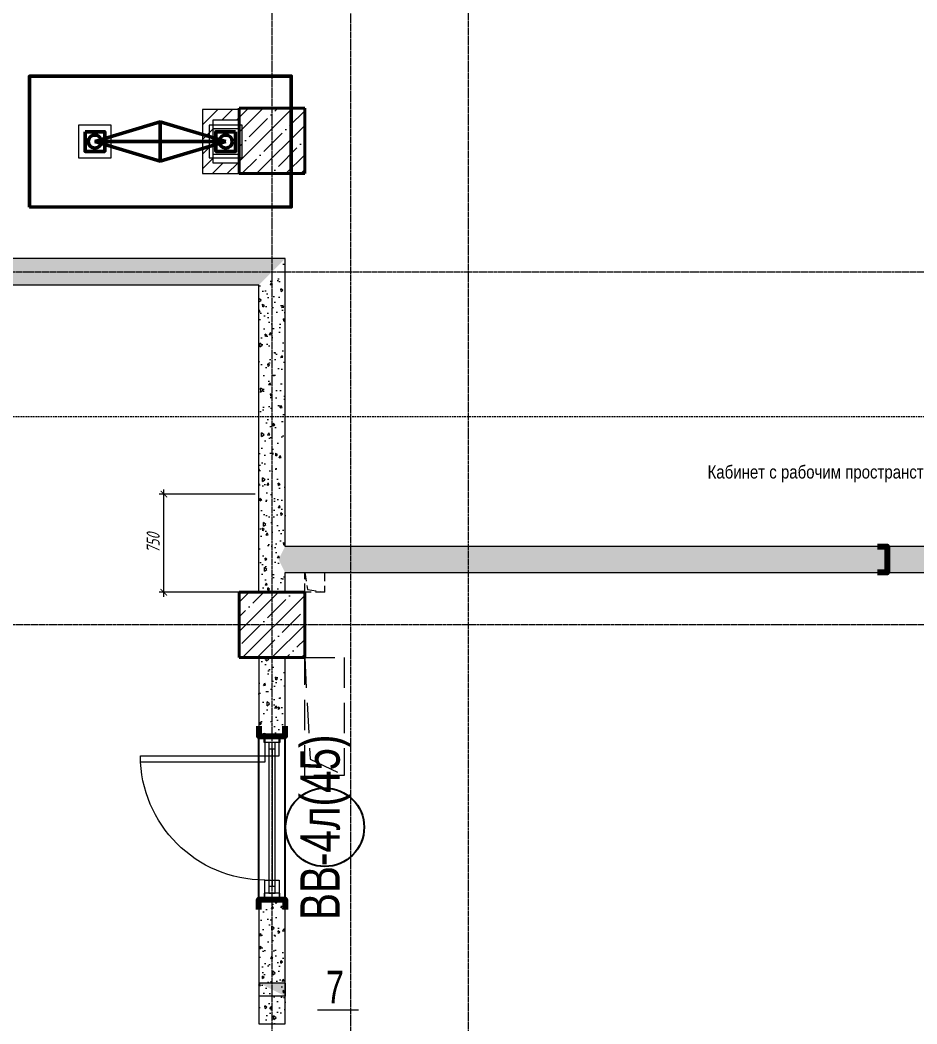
# Model space of a CAD drawing. Header units: millimetres. Extents: x -231292 to 573618, y -153144 to 564035.
# Drawn here: x 153804 to 160655, y 445352 to 453025 of the extents above; entities that cross this region are included whole.
import ezdxf
from ezdxf import colors
from ezdxf.entities.mleader import LeaderData, LeaderLine
from ezdxf.enums import TextEntityAlignment as Align
from ezdxf.math import Vec2, Vec3

# ---------------------------------------------------------------- set-up
doc = ezdxf.new("R2010")
doc.units = ezdxf.units.MM
for name, pattern in [('CENTER2', [28.575, 19.05, -3.175, 3.175, -3.175]), ('DASHED', [19.05, 12.7, -6.35]), ('HIDDEN', [9.525, 6.35, -3.175]), ('HIDDEN2', [4.7625, 3.175, -1.5875])]:
    doc.linetypes.add(name, pattern=pattern)
doc.layers.get('0').update_dxf_attribs({"color": 250})
doc.layers.get('Defpoints').update_dxf_attribs({"color": 250})
for name, color, linetype, lineweight in [('A-AREA', 250, 'Continuous', 15), ('АР_Витраж', 250, 'Continuous', 13), ('АР_Витраж марка', 250, 'Continuous', 9), ('АР_Двери_витраж', 250, 'Continuous', 9), ('АР_Колонны', 250, 'Continuous', 35), ('АР_Отв. марка', 250, 'Continuous', 9), ('АР_площадь пом', 250, 'Continuous', 5), ('АР_Разрезы марка', 250, 'Continuous', 13), ('АР_Стены ЖБ', 250, 'Continuous', 35), ('АР_Стены ПЕНОблок', 250, 'Continuous', 20), ('АР_Штриховка', 250, 'Continuous', 0), ('ВК_Шахты', 5, 'Continuous', 9), ('КМ_Фахверки', 250, 'Continuous', 80), ('ОВ_Классы', 250, 'Continuous', 0), ('ОВ_Кондиционирование', 250, 'Continuous', 5), ('Правки_АЛ', 250, 'Continuous', 60), ('Разуклонка', 250, 'Continuous', 0), ('РД_Воронки с кровли', 250, 'Continuous', 18), ('РД_Оси_100', 250, 'Continuous', 0), ('РД_проем_инж перемыч_фахверк', 250, 'Continuous', 18)]:
    doc.layers.add(name, color=color, linetype=linetype, lineweight=lineweight)
doc.layers.add('АР_Делит', color=250, linetype='Continuous', lineweight=0, plot=False)
doc.layers.add('РД_Проем', color=250, linetype='Continuous', lineweight=0, plot=False)
doc.layers.add('РД_Витраж_вн', color=250, linetype='Continuous')
doc.styles.add('Arial0', font='arial.ttf')
doc.styles.add('Arial_09', font='ARIALN.TTF', dxfattribs={"width": 0.9})
doc.styles.add('style1', font='ARIALN.TTF')
doc.styles.add('T_dim', font='romans.shx', dxfattribs={"width": 0.7, "oblique": 15})
doc.dimstyles.new('1-50', dxfattribs={"dimscale": 50, "dimtxt": 2, "dimasz": 1, "dimexe": 0.7, "dimexo": 0.6, "dimtad": 1, "dimdec": 0, "dimlfac": -1, "dimtxsty": 'T_dim', "dimblk1": 'ARCHTICK', "dimblk2": 'ARCHTICK', "dimsah": 1, "dimcen": 0, "dimdle": 0.7, "dimclrd": 256, "dimclre": 256, "dimadec": 0, "dimazin": 0, "dimtfac": 1, "dimtdec": 0, "dimtmove": 1, "dimatfit": 3, "dimfxl": 25, "dimlwd": -1, "dimlwe": -1, "dimarcsym": 2})
pattern_1 = [(45, (50428.77, 366201.75), (-112.2532, 112.2532), []), (45, (50541.02, 366201.75), (-112.2532, 112.2532), [198.4375, -39.6875, 0, -39.6875])]
pattern_2 = [(95, (50428.77, 366201.75), (140.09465, 117.55338), [19.05, -209.55]), (40, (50428.77, 366201.75), (-160.01845, 110.17673), [15.24, -167.64058]), (145.45144, (50440.44, 366211.55), (-19.9238, 227.7301), [16.19, -178.09024]), (91.1842, (50392.85, 366237.67), (221.41024, 161.9534), [28.575, -314.325]), (141.63556, (50411.3, 366251.17), (-7.0866, 342.82676), [24.285, -267.1356]), (36.18415, (50392.85, 366237.67), (-7.0866, 342.82676), [22.85997, -251.45973]), (66, (50419.79, 366246.65), (179.51998, 34.89515), [19.05, -209.55]), (11, (50419.79, 366246.65), (-86.53993, 173.9412), [15.24, -167.64]), (116.45145, (50434.75, 366249.56), (92.98005, 208.83634), [16.19, -178.08994]), (82.5, (50428.77, 366201.75), (-57.60547, 61.973414), [0, -165.608, 0, -170.18, 0, -168.275]), (52.5, (50428.77, 366201.75), (-23.58973, 118.087), [0, -97.028, 0, -161.798, 0, -64.135]), (12.5, (50388.716, 366161.7), (99.927863, 91.826196), [0, -63.5, 0, -198.12, 0, -262.89]), (2.5, (50370.76, 366143.74), (86.7639, 122.72239), [0, -82.55, 0, -131.572, 0, -186.69])]

# ---------------------------------------------------------------- blocks, each defined once
blk = doc.blocks.new('ап')
at = {"layer": 'Разуклонка', "color": 3, "lineweight": 50, "ltscale": 2}
for p, q in [((278364.3, 233552.1), (278864.3, 233702.8)), ((278864.3, 233702.8), (279364.3, 233552.8)), ((278864.3, 233702.8), (278864.3, 233402.7)), ((278364.3, 233552.1), (279364.3, 233552.8)), ((278864.3, 233402.8), (278364.3, 233552.1)), ((279364.3, 233552.8), (278864.3, 233402.8))]:
    blk.add_line(p, q, dxfattribs=at)
at = {"layer": 'Разуклонка', "color": 3, "lineweight": 50}
for points in [[(277864.3, 233052.1), (277864.3, 234052.1), (279864.3, 234052.8), (279864.3, 233052.8)], [(278289.3, 233627.8), (278289.3, 233477.8), (278439.3, 233477.8), (278439.3, 233627.8)]]:
    blk.add_lwpolyline(points, close=True, dxfattribs=at)
at = {"layer": 'Разуклонка', "color": 3, "linetype": 'Continuous', "lineweight": 50}
blk.add_lwpolyline([(279439.3, 233627.8), (279289.3, 233627.8), (279289.3, 233477.8), (279439.3, 233477.8)], close=True, dxfattribs=at)
at = {"layer": 'Разуклонка', "color": 3, "lineweight": 50}
for centre in [(278364.3, 233552.1), (279364.3, 233552.1)]:
    blk.add_circle(centre, 50, dxfattribs=at)
blk = doc.blocks.new('otv пунктир')
at = {"linetype": 'HIDDEN', "ltscale": 0.07}
blk.add_lwpolyline([(0, 0), (0, 1), (1, 1), (1, 0)], close=True, dxfattribs=at)
blk.add_lwpolyline([(0, 1), (0.1346, 0.1366), (1, 0)], dxfattribs=at)
blk = doc.blocks.new('Ф_пеноблок 200')
at = {"layer": 'КМ_Фахверки'}
blk.add_lwpolyline([(0, -75), (0, 0), (200, 0), (200, -75)], dxfattribs=at)
blk = doc.blocks.new('otv')
at = {"linetype": 'Continuous'}
blk.add_lwpolyline([(0, -1), (0, 0), (1, 0), (1, -1)], close=True, dxfattribs=at)
blk.add_solid([(0, -1), (0, 0), (0.135, -0.137), (1, 0)], dxfattribs=at)
blk = doc.blocks.new('СОШ_2200_АР_ОСИ_М100_28.05.24')
at = {"layer": 'РД_Оси_100', "linetype": 'CENTER2'}
for p, q in [((-5954.958, 84900), (119910, 84900)), ((119910, 82200), (-5954.958, 82200))]:
    blk.add_line(p, q, dxfattribs=at)
for points in [[(105300, -6155), (105300, 139938.679)], [(105900, 139938.679), (105900, -6155)], [(106800, -6155), (106800, 139938.679)]]:
    blk.add_lwpolyline(points, dxfattribs=at)
blk = doc.blocks.new('_ArchTick')
at = {"color": 0, "linetype": 'ByBlock', "const_width": 0.15}
blk.add_lwpolyline([(-0.5, -0.5), (0.5, 0.5)], dxfattribs=at)
blk = doc.blocks.new('*D1076')
at = {"layer": 'Defpoints', "color": 0, "transparency": 16777216}
for p in [(154902.1, 449401.8), (155628.8, 449401.8), (155628.8, 448651.8)]:
    blk.add_point(p, dxfattribs=at)
at = {"layer": 'АР_Делит', "color": 0, "transparency": 16777216}
for p, q in [((154902.1, 448616.8), (154902.1, 449436.8)), ((155598.8, 449401.8), (154867.1, 449401.8)), ((155598.8, 448651.8), (154867.1, 448651.8))]:
    blk.add_line(p, q, dxfattribs=at)
at = {"layer": 'АР_Делит', "color": 0, "transparency": 16777216, "xscale": 50, "yscale": 50, "zscale": 50}
for p, rotation in [((154902.1, 449401.8), 90), ((154902.1, 448651.8), 270)]:
    blk.add_blockref('_ArchTick', p, dxfattribs=dict(at, rotation=rotation))
at = {"layer": 'АР_Делит', "color": 0, "transparency": 16777216, "insert": (154820.8, 449026.8), "char_height": 100, "attachment_point": 5, "rotation": 90, "style": 'T_dim'}
blk.add_mtext('750', dxfattribs=at)
blk = doc.blocks.new('A$Cd58bfb5e')
at = {"layer": 'РД_Воронки с кровли', "lineweight": 0, "ltscale": 2}
for p, q in [((-500, -0.3), (0, 149.7)), ((0, -150.3), (0, 149.8)), ((0, 149.7), (500, 0.3)), ((500, 0.3), (-500, -0.3)), ((500, 0.3), (0, -150.3)), ((0, -150.3), (-500, -0.3))]:
    blk.add_line(p, q, dxfattribs=at)
at = {"layer": 'РД_Воронки с кровли'}
for points in [[(1000, 500.3), (1000, -499.7), (-1000, -500.3), (-1000, 499.7)], [(625, -125.3), (625, 124.7), (375, 124.7), (375, -125.3)]]:
    blk.add_lwpolyline(points, close=True, dxfattribs=at)
at = {"layer": 'РД_Воронки с кровли', "linetype": 'Continuous', "lineweight": 0}
blk.add_lwpolyline([(-625, -125.3), (-375, -125.3), (-375, 124.7), (-625, 124.7)], close=True, dxfattribs=at)
at = {"layer": 'РД_Воронки с кровли', "lineweight": 0}
for centre in [(-500, 0.3), (500, 0.3)]:
    blk.add_circle(centre, 50, dxfattribs=at)
blk = doc.blocks.new('воронки с кровли')
at = {"layer": 'РД_Воронки с кровли', "lineweight": 70, "rotation": 180}
blk.add_blockref('A$Cd58bfb5e', (-127005, 278167.6), dxfattribs=at)
blk = doc.blocks.new('MOK-МаркаПомещения1')
at = {"layer": 'A-AREA', "color": 0}
blk.add_line((-3.651, -1.944), (3.649, -1.944), dxfattribs=at)
at = {"layer": 'A-AREA', "color": 0, "style": 'style1'}
blk.add_attdef('АР-ПОМЕЩЕНИЕ:ПЛОЩАДЬ', text='', height=3, dxfattribs=at).set_placement((0, 0), align=Align.MIDDLE)
at = {"layer": 'Defpoints', "style": 'style1', "flags": 8}
blk.add_attdef('АР-ПОМЕЩЕНИЕ:НАИМЕНОВАНИЕ', text='', height=1, dxfattribs=at).set_placement((0, 2.956), align=Align.MIDDLE)
blk = doc.blocks.new('MOK-МаркаПроема инж.')
blk.add_line((-1.328, -1.754), (1.802, -1.754))
at = {"color": 0, "style": 'Arial0', "width": 0.7}
blk.add_attdef('АР-ПРОЕМ:Коробка', text='', height=2.5, dxfattribs=at).set_placement((0, 0), align=Align.MIDDLE)
blk = doc.blocks.new('МаркаВитража1')
at = {"layer": 'Defpoints'}
blk.add_circle((0, 0), 3, dxfattribs=at)
at = {"color": 0, "linetype": 'ByBlock', "lineweight": -2, "style": 'Arial_09', "width": 0.9}
blk.add_attdef('АР-ОКНО:НАИМЕНОВАНИЕ', text='', height=3, dxfattribs=at).set_placement((0, 0), align=Align.MIDDLE)

msp = doc.modelspace()

# ---------------------------------------------------------------- hatches: boundary and pattern name
at = {"layer": 'АР_Штриховка', "linetype": 'Continuous', "lineweight": 0, "ltscale": 0.5}
h = msp.add_hatch(dxfattribs=at)
h.set_pattern_fill('ANSI31', color=256, scale=25, style=0)
h.set_pattern_definition([(45, (50428.77, 366201.75), (-56.1266, 56.1266), [])])
h.paths.add_polyline_path([(155198.75, 451851.752), (155278.75, 451931.752), (155278.75, 452262.209), (155198.75, 452342.209)], flags=0)
h = msp.add_hatch(dxfattribs=at)
h.set_pattern_fill('ANSI31', color=256, scale=25, angle=-360, style=0)
h.set_pattern_definition([(45, (50428.77, 366201.75), (-56.1266, 56.1266), [])])
h.paths.add_polyline_path([(155478.768, 452262.209), (155478.768, 452342.209), (155198.75, 452342.209), (155278.75, 452262.209)], flags=0)
at = {"layer": 'АР_Штриховка', "linetype": 'Continuous', "lineweight": 5}
h = msp.add_hatch(dxfattribs=at)
h.set_pattern_fill('ANSI35', color=256, scale=25, style=0)
h.set_pattern_definition(pattern_1)
h.paths.add_polyline_path([(155478.768, 451851.752), (155978.768, 451851.752), (155978.768, 452351.752), (155478.768, 452351.752)], flags=0)
at = {"layer": 'АР_Штриховка', "linetype": 'Continuous', "lineweight": 0, "ltscale": 0.5}
h = msp.add_hatch(dxfattribs=at)
h.set_pattern_fill('ANSI31', color=256, scale=25, angle=-360, style=0)
h.set_pattern_definition([(45, (50428.77, 366201.75), (-56.1266, 56.1266), [])])
h.paths.add_polyline_path([(155278.75, 451931.752), (155198.75, 451851.752), (155478.768, 451851.752), (155478.768, 451931.752)], flags=0)
at = {"layer": 'АР_Штриховка', "linetype": 'Continuous', "lineweight": 0}
h = msp.add_hatch(dxfattribs=at)
h.set_pattern_fill('AR-CONC', color=256, angle=45, style=0)
h.set_pattern_definition([(95, (50428.77, 366201.75), (140.09465, 117.55338), [19.05, -209.55]), (40, (50428.77, 366201.75), (-160.01845, 110.17673), [15.24, -167.64058]), (145.45144, (50440.44, 366211.55), (-19.9238, 227.7301), [16.19, -178.09024]), (91.1842, (50392.85, 366237.67), (221.41024, 161.9534), [28.575, -314.325]), (141.63556, (50411.3, 366251.17), (-7.0866, 342.82676), [24.285, -267.1356]), (36.18415, (50392.85, 366237.67), (-7.0866, 342.82676), [22.85997, -251.45973]), (66, (50419.79, 366246.65), (179.51998, 34.89515), [19.05, -209.55]), (11, (50419.79, 366246.65), (-86.53993, 173.9412), [15.24, -167.64]), (116.45144, (50434.75, 366249.56), (92.98005, 208.83634), [16.19, -178.08994]), (82.5, (50428.77, 366201.75), (-57.60547, 61.973414), [0, -165.608, 0, -170.18, 0, -168.275]), (52.5, (50428.77, 366201.75), (-23.58973, 118.087), [0, -97.028, 0, -161.798, 0, -64.135]), (12.5, (50388.716, 366161.7), (99.927863, 91.826196), [0, -63.5, 0, -198.12, 0, -262.89]), (2.5, (50370.76, 366143.74), (86.7639, 122.72239), [0, -82.55, 0, -131.572, 0, -186.69])])
h.paths.add_polyline_path([(121428.768, 451201.753), (121428.768, 451001.753), (121728.768, 451001.753), (121728.768, 451201.753)], flags=0)
h.paths.add_polyline_path([(122978.768, 451201.753), (122978.768, 451001.753), (124178.768, 451001.753), (124178.768, 451201.753)], flags=0)
h.paths.add_polyline_path([(125428.768, 451201.753), (125428.768, 451001.753), (126728.768, 451001.753), (126728.768, 451201.753)], flags=0)
h.paths.add_polyline_path([(151478.768, 451201.753), (151412.101, 451151.753), (151478.768, 451001.753), (151828.768, 451001.753), (151828.768, 451201.753)], flags=0)
h.paths.add_polyline_path([(153078.768, 451201.753), (153078.768, 451001.753), (155628.768, 451001.753), (155828.768, 451201.753)], flags=0)
h.paths.add_polyline_path([(126728.768, 451201.753), (126728.768, 451001.753), (145028.708, 451001.753), (145028.708, 451201.753)], flags=0)
h.paths.add_polyline_path([(145028.708, 451201.753), (145028.708, 451001.753), (146328.768, 451001.753), (146328.768, 451201.753)], flags=0)
h.paths.add_polyline_path([(147578.768, 451201.753), (147578.768, 451001.753), (149378.768, 451001.753), (149378.768, 451201.753)], flags=0)
h.paths.add_polyline_path([(150628.768, 451201.753), (150628.768, 451001.753), (151478.768, 451001.753), (151412.101, 451151.753), (151278.768, 451201.753)], flags=0)
h = msp.add_hatch(dxfattribs=at)
h.set_pattern_fill('AR-CONC', color=256, angle=45, style=0)
h.set_pattern_definition(pattern_2)
h.paths.add_polyline_path([(155628.768, 448651.752), (155828.768, 448651.752), (155828.768, 448801.765), (155778.768, 448901.765), (155628.768, 448901.765)], flags=0)
h.paths.add_polyline_path([(155628.768, 448901.765), (155778.768, 448901.765), (155828.768, 449001.765), (155828.768, 451201.753), (155628.768, 451001.753)], flags=0)
h = msp.add_hatch(dxfattribs=at)
h.set_pattern_fill('AR-CONC', color=256, angle=-315, style=0)
h.set_pattern_definition([(95, (50428.77, 366201.75), (140.09465, 117.55338), [19.05, -209.55]), (40, (50428.77, 366201.75), (-160.01845, 110.17673), [15.24, -167.64058]), (145.45144, (50440.44, 366211.55), (-19.9238, 227.7301), [16.19, -178.09024]), (91.1842, (50392.85, 366237.67), (221.41024, 161.9534), [28.575, -314.325]), (141.63556, (50411.3, 366251.17), (-7.0866, 342.82676), [24.285, -267.1356]), (36.18415, (50392.85, 366237.67), (-7.0866, 342.82676), [22.85997, -251.45973]), (66, (50419.79, 366246.65), (179.51998, 34.89515), [19.05, -209.55]), (11, (50419.79, 366246.65), (-86.53993, 173.9412), [15.24, -167.64]), (116.45145, (50434.75, 366249.56), (92.98005, 208.83634), [16.19, -178.08994]), (82.5, (50428.77, 366201.75), (-57.60547, 61.973414), [0, -165.608, 0, -170.18, 0, -168.275]), (52.5, (50428.77, 366201.75), (-23.58973, 118.087), [0, -97.028, 0, -161.798, 0, -64.135]), (12.5, (50388.716, 366161.7), (99.927863, 91.826196), [0, -63.5, 0, -198.12, 0, -262.89]), (2.5, (50370.76, 366143.74), (86.7639, 122.72239), [0, -82.55, 0, -131.572, 0, -186.69])])
h.paths.add_polyline_path([(155828.768, 449001.765), (155778.768, 448901.765), (155828.768, 448801.765), (164928.768, 448801.765), (164928.768, 449001.765)], flags=0)
at = {"layer": 'АР_Штриховка', "linetype": 'Continuous', "lineweight": 5}
h = msp.add_hatch(dxfattribs=at)
h.set_pattern_fill('ANSI35', color=256, scale=25, style=0)
h.set_pattern_definition(pattern_1)
h.paths.add_polyline_path([(155478.768, 448151.752), (155978.768, 448151.752), (155978.768, 448651.752), (155478.768, 448651.752)], flags=0)
at = {"layer": 'АР_Штриховка', "linetype": 'Continuous', "lineweight": 0}
h = msp.add_hatch(dxfattribs=at)
h.set_pattern_fill('AR-CONC', color=256, angle=45, style=0)
h.set_pattern_definition(pattern_2)
h.paths.add_polyline_path([(155628.768, 445351.753), (155828.768, 445351.753), (155828.768, 446301.752), (155628.768, 446301.752)], flags=0)
h.paths.add_polyline_path([(155628.768, 447551.753), (155828.768, 447551.753), (155828.768, 448151.752), (155628.768, 448151.752)], flags=0)
at = {"layer": 'ОВ_Кондиционирование', "linetype": 'Continuous', "lineweight": 5}
for points in [[(155828.768, 445664.253), (155628.768, 445664.253), (155728.768, 445614.253)], [(155828.768, 445564.253), (155828.768, 445664.253), (155728.768, 445614.253)]]:
    msp.add_hatch(color=256, dxfattribs=at).paths.add_polyline_path(points, flags=0)

# ---------------------------------------------------------------- linework, layer by layer
at = {"layer": 'АР_Витраж', "linetype": 'Continuous', "lineweight": 5}
for p, q in [((155628.768, 447551.752), (155628.768, 446301.752)), ((155828.768, 447551.752), (155828.768, 446301.752))]:
    msp.add_line(p, q, dxfattribs=at)
at = {"layer": 'АР_Витраж', "linetype": 'Continuous', "lineweight": 13}
for p, q in [((155753.768, 447451.752), (155703.768, 447451.752)), ((155728.768, 447451.752), (155728.768, 446401.752)), ((155753.768, 446401.752), (155703.768, 446401.752))]:
    msp.add_line(p, q, dxfattribs=at)
for points in [[(155668.768, 447501.752), (155668.768, 447551.752), (155788.768, 447551.752), (155788.768, 447501.752)], [(155753.768, 447501.752), (155703.768, 447501.752), (155703.768, 446351.752), (155753.768, 446351.752)], [(155668.768, 446351.752), (155668.768, 446301.752), (155788.768, 446301.752), (155788.768, 446351.752)]]:
    msp.add_lwpolyline(points, close=True, dxfattribs=at)
at = {"layer": 'АР_Двери_витраж', "linetype": 'Continuous', "lineweight": 9}
for points in [[(155783.768, 447401.752), (155783.768, 447551.752), (155673.768, 447551.752), (155673.768, 447401.752)], [(155673.768, 447401.752), (155673.768, 447351.752), (154723.768, 447351.752), (154723.768, 447401.752)], [(155783.768, 446451.752), (155783.768, 446301.752), (155673.768, 446301.752), (155673.768, 446451.752)]]:
    msp.add_lwpolyline(points, close=True, dxfattribs=at)
at = {"layer": 'АР_Двери_витраж', "linetype": 'Continuous', "lineweight": 9, "extrusion": (0, 0, -1)}
msp.add_arc((-155673.768, 447401.752), 950, 270, 0, dxfattribs=at)
at = {"layer": 'АР_Колонны', "linetype": 'HIDDEN2', "lineweight": 25}
for p, q in [((155478.768, 452351.752), (155978.768, 452351.752)), ((155478.768, 451851.752), (155478.768, 452351.752)), ((155978.768, 452351.752), (155978.768, 451851.752)), ((155978.768, 451851.752), (155478.768, 451851.752)), ((155478.768, 448651.752), (155978.768, 448651.752)), ((155478.768, 448151.752), (155478.768, 448651.752)), ((155978.768, 448651.752), (155978.768, 448151.752)), ((155978.768, 448151.752), (155478.768, 448151.752))]:
    msp.add_line(p, q, dxfattribs=at)
at = {"layer": 'АР_Колонны', "linetype": 'Continuous', "lineweight": 35}
for p, q in [((155978.768, 452351.752), (155478.768, 452351.752)), ((155478.768, 452351.752), (155478.768, 451851.752)), ((155978.768, 451851.752), (155978.768, 452351.752)), ((155478.768, 451851.752), (155978.768, 451851.752)), ((155978.768, 448651.752), (155478.768, 448651.752)), ((155478.768, 448651.752), (155478.768, 448151.752)), ((155978.768, 448151.752), (155978.768, 448651.752)), ((155478.768, 448151.752), (155978.768, 448151.752))]:
    msp.add_line(p, q, dxfattribs=at)
at = {"layer": 'АР_Разрезы марка', "linetype": 'DASHED', "lineweight": 0}
msp.add_line((168773.589, 449991.222), (47909.875, 449991.222), dxfattribs=at)
at = {"layer": 'АР_Стены ЖБ', "linetype": 'Continuous', "lineweight": 40}
for p, q in [((155978.768, 452351.752), (155478.768, 452351.752)), ((155478.768, 452351.752), (155478.768, 451851.752)), ((155978.768, 451851.752), (155978.768, 452351.752)), ((155478.768, 451851.752), (155978.768, 451851.752)), ((155978.768, 448651.752), (155478.768, 448651.752)), ((155478.768, 448651.752), (155478.768, 448151.752)), ((155978.768, 448151.752), (155978.768, 448651.752)), ((155478.768, 448151.752), (155978.768, 448151.752))]:
    msp.add_line(p, q, dxfattribs=at)
at = {"layer": 'АР_Стены ПЕНОблок', "linetype": 'Continuous', "lineweight": 20}
for p, q in [((155198.75, 452342.209), (155198.75, 451851.752)), ((155478.768, 452342.209), (155198.75, 452342.209)), ((155478.768, 452262.209), (155478.768, 452342.209)), ((155278.75, 451931.752), (155278.75, 452262.209)), ((155278.75, 452262.209), (155478.768, 452262.209)), ((155478.768, 451931.752), (155278.75, 451931.752)), ((155478.768, 451851.752), (155478.768, 451931.752)), ((155198.75, 451851.752), (155478.768, 451851.752)), ((155828.768, 451201.753), (153078.768, 451201.753)), ((155828.768, 449001.765), (155828.768, 451201.753)), ((153078.768, 451001.753), (155628.768, 451001.753)), ((155628.768, 448651.752), (155628.768, 451001.753)), ((164928.768, 449001.765), (155828.768, 449001.765)), ((155828.768, 448801.765), (164928.768, 448801.765)), ((155828.768, 448651.752), (155828.768, 448801.765)), ((155628.768, 448651.752), (155828.768, 448651.752)), ((155828.768, 448151.752), (155628.768, 448151.752)), ((155628.768, 448151.752), (155628.768, 447551.753)), ((155828.768, 447551.753), (155828.768, 448151.752)), ((155628.768, 447551.753), (155828.768, 447551.753)), ((155828.768, 446301.752), (155628.768, 446301.752)), ((155628.768, 446301.752), (155628.768, 445351.753)), ((155828.768, 445351.753), (155828.768, 446301.752)), ((155628.768, 445351.753), (155828.768, 445351.753))]:
    msp.add_line(p, q, dxfattribs=at)
at = {"layer": 'ОВ_Кондиционирование', "linetype": 'Continuous', "lineweight": 9}
for p, q in [((155628.768, 445664.253), (155628.768, 445564.253)), ((155828.768, 445664.253), (155628.768, 445664.253)), ((155828.768, 445664.253), (155828.768, 445564.253)), ((155828.768, 445564.253), (155628.768, 445564.253))]:
    msp.add_line(p, q, dxfattribs=at)
at = {"layer": 'РД_Витраж_вн', "linetype": 'Continuous', "lineweight": -3}
for p, q in [((155628.768, 446301.753), (155628.768, 447551.753)), ((155828.768, 446301.753), (155828.768, 447551.753))]:
    msp.add_line(p, q, dxfattribs=at)
at = {"layer": 'РД_Проем', "linetype": 'Continuous', "lineweight": 0}
for p, q in [((155628.768, 446301.752), (155628.768, 447551.752)), ((155828.768, 446301.752), (155828.768, 447551.752))]:
    msp.add_line(p, q, dxfattribs=at)
at = {"layer": 'РД_проем_инж перемыч_фахверк', "linetype": 'Continuous', "lineweight": 18}
for p, q in [((155628.768, 447551.753), (155628.768, 446301.753)), ((155828.768, 447551.753), (155828.768, 446301.753))]:
    msp.add_line(p, q, dxfattribs=at)

# ---------------------------------------------------------------- block references
at = {"layer": 'АР_Витраж марка', "linetype": 'Continuous', "lineweight": 9, "xscale": 100, "yscale": 100, "zscale": 100, "rotation": 90}
msp.add_blockref('МаркаВитража1', (156132.558, 446854.997), dxfattribs=at).add_auto_attribs({'АР-ОКНО:НАИМЕНОВАНИЕ': 'ВВ-4л(45)'})
at = {"layer": 'АР_Отв. марка', "linetype": 'Continuous', "lineweight": 9, "xscale": 100, "yscale": 100, "zscale": 100}
msp.add_blockref('MOK-МаркаПроема инж.', (156209.229, 445633.835, 580), dxfattribs=at).add_auto_attribs({'АР-ПРОЕМ:Коробка': '7'})
at = {"layer": 'АР_площадь пом', "linetype": 'Continuous', "lineweight": 5}
ref = msp.add_blockref('MOK-МаркаПомещения1', (161136.799, 449264.138), dxfattribs=dict(at, xscale=100, yscale=100, zscale=100))
ref.add_attrib('АР-ПОМЕЩЕНИЕ:НАИМЕНОВАНИЕ', 'Кабинет с рабочим пространством для учителей (основная и старшая школа)', dxfattribs={"layer": 'Defpoints', "height": 100, "style": 'style1'}).set_placement((161136.799, 449559.701), align=Align.MIDDLE)
ref.add_attrib('АР-ПОМЕЩЕНИЕ:ПЛОЩАДЬ', '97.92', dxfattribs={"layer": 'A-AREA', "color": 0, "height": 300, "style": 'style1'}).set_placement((161136.799, 449264.138), align=Align.MIDDLE)
at = {"layer": 'ВК_Шахты', "xscale": 200, "yscale": 200}
msp.add_blockref('otv', (155278.768, 452196.981), dxfattribs=at)
at = {"layer": 'КМ_Фахверки', "rotation": 270}
msp.add_blockref('Ф_пеноблок 200', (160428.768, 449001.765), dxfattribs=at)
at = {"layer": 'КМ_Фахверки', "xscale": -1, "rotation": 180}
msp.add_blockref('Ф_пеноблок 200', (155628.775, 447551.752), dxfattribs=at)
at = {"layer": 'КМ_Фахверки'}
msp.add_blockref('Ф_пеноблок 200', (155628.768, 446301.752), dxfattribs=at)
at = {"layer": 'ОВ_Классы'}
for p, xscale, yscale in [((155978.768, 448651.765), 150, 150), ((155978.768, 447251.752), 300, 900)]:
    msp.add_blockref('otv пунктир', p, dxfattribs=dict(at, xscale=xscale, yscale=yscale))
at = {"layer": 'Правки_АЛ'}
msp.add_blockref('ап', (-123988.94, 218544.063), dxfattribs=at)
at = {"layer": 'РД_Воронки с кровли', "lineweight": 0}
msp.add_blockref('воронки с кровли', (281879.593, 173928.913), dxfattribs=at)
at = {"layer": 'РД_Оси_100'}
msp.add_blockref('СОШ_2200_АР_ОСИ_М100_28.05.24', (50428.768, 366201.753), dxfattribs=at)

# ---------------------------------------------------------------- dimensions: what is measured, and where the dimension line sits
at = {"layer": 'АР_Делит'}
dim = msp.add_linear_dim(base=(154902.081, 449401.752), p1=(155628.768, 448651.752), p2=(155628.768, 449401.752), angle=90, dimstyle='1-50', override={"dimclrd": 0, "dimclre": 0}, dxfattribs=at)
dim.commit()
dim.dimension.update_dxf_attribs({"geometry": '*D1076', "text_midpoint": (154820.831, 449026.752)})

# ---------------------------------------------------------------- leaders
ml = msp.add_multileader_mtext('Standard', dxfattribs=at)
ml.set_content('предусмотреть лорбик_файерборд по мет.каркасу  от ФГ-15 до покрытия фермы/перекрытия', color=256, style='style1')
ml.set_leader_properties(color=256)
ml.build(insert=Vec2(0, 0))
ml.multileader.update_dxf_attribs({"has_dogleg": 0, "text_left_attachment_type": 6, "text_right_attachment_type": 6, "arrow_head_size": 500, "scale": 100})
ctx = ml.context
ctx.base_point, ctx.scale, ctx.char_height, ctx.arrow_head_size, ctx.landing_gap_size, ctx.plane_origin, ctx.plane_x_axis, ctx.plane_y_axis = Vec3(88386.092, 448523.465), 100, 300, 500, 50, Vec3(70706.091, 432922.418), Vec3(1, 0.00000001), Vec3(-0.00000001, 1)
ctx.left_attachment, ctx.right_attachment = 6, 6
notes = []
notes.append((ctx, [(1, (1, 1, 0), (88378.092, 448523.465), (1, 0.00000001), 8, [(0, [(97778.767, 450771.753)], 0, []), (1, [(62578.768, 519067.753)], 0, [])])]))
ctx.mtext.insert, ctx.mtext.text_direction, ctx.mtext.rotation, ctx.mtext.width, ctx.mtext.defined_height, ctx.mtext.flow_direction = Vec3(88436.092, 448906.753), Vec3(1, 0.00000001), 0.00000001, 4538.94863, 395.157, 5
ml = msp.add_multileader_mtext('Standard', dxfattribs=at)
ml.set_content('перегородка 125 мм ГВЛ(файерборд)', color=256, style='style1')
ml.set_leader_properties(color=256)
ml.build(insert=Vec2(0, 0))
ml.multileader.update_dxf_attribs({"has_dogleg": 0, "text_left_attachment_type": 6, "text_right_attachment_type": 6, "arrow_head_size": 100, "scale": 100})
ctx = ml.context
ctx.base_point, ctx.scale, ctx.char_height, ctx.arrow_head_size, ctx.landing_gap_size, ctx.plane_origin, ctx.plane_x_axis, ctx.plane_y_axis = Vec3(97625.177, 450390.662), 100, 150, 100, 50, Vec3(89851.833, 436575.222), Vec3(1, 0.00000001), Vec3(-0.00000001, 1)
ctx.left_attachment, ctx.right_attachment = 6, 6
notes.append((ctx, [(0, (1, 1, 0), (100120.64, 450390.662), (-1, -0.00000001), 800, [(1, [(100968.382, 450901.753)], 0, [])])]))
ctx.mtext.insert, ctx.mtext.text_direction, ctx.mtext.rotation, ctx.mtext.width, ctx.mtext.flow_direction = Vec3(97675.074, 450584.762), Vec3(1, 0.00000001), 0.00000001, 1711.87802, 5
at = {"layer": 'АР_Делит', "lineweight": 0}
ml = msp.add_multileader_mtext('Standard', dxfattribs=at)
ml.set_content('зашивка согласно дизайн-проекту', color=256, style='style1')
ml.set_leader_properties(color=256)
ml.build(insert=Vec2(0, 0))
ml.multileader.update_dxf_attribs({"has_dogleg": 0, "text_left_attachment_type": 6, "text_right_attachment_type": 6, "arrow_head_size": 500, "scale": 100})
ctx = ml.context
ctx.base_point, ctx.scale, ctx.char_height, ctx.arrow_head_size, ctx.landing_gap_size, ctx.plane_origin, ctx.plane_x_axis, ctx.plane_y_axis = Vec3(117461.296, 448613.626), 100, 300, 500, 50, Vec3(107296.696, 447928.239), Vec3(1, 0.00000001), Vec3(-0.00000001, 1)
ctx.left_attachment, ctx.right_attachment = 6, 6
notes.append((ctx, [(1, (1, 1, 0), (117453.296, 448613.626), (1, 0.00000001), 8, [(0, [(116337.975, 449328.575)], 0, [])])]))
ctx.mtext.insert, ctx.mtext.text_direction, ctx.mtext.rotation, ctx.mtext.width, ctx.mtext.defined_height, ctx.mtext.flow_direction = Vec3(117511.296, 449001.825), Vec3(1, 0.00000001), 0.00000001, 4538.94863, 395.157, 5
for ctx, leaders in notes:
    for number, flags, end, landing, length, lines in leaders:
        leader = LeaderData()
        leader.index, (leader.has_last_leader_line, leader.has_dogleg_vector, leader.attachment_direction) = number, flags
        leader.last_leader_point, leader.dogleg_vector, leader.dogleg_length = Vec3(end), Vec3(landing), length
        for number, points, colour, breaks in lines:
            line = LeaderLine()
            line.index, line.vertices, line.color, line.breaks = number, Vec3.list(points), colors.encode_raw_color(colour), breaks
            leader.lines.append(line)
        ctx.leaders.append(leader)

doc.saveas('drawing.dxf')
